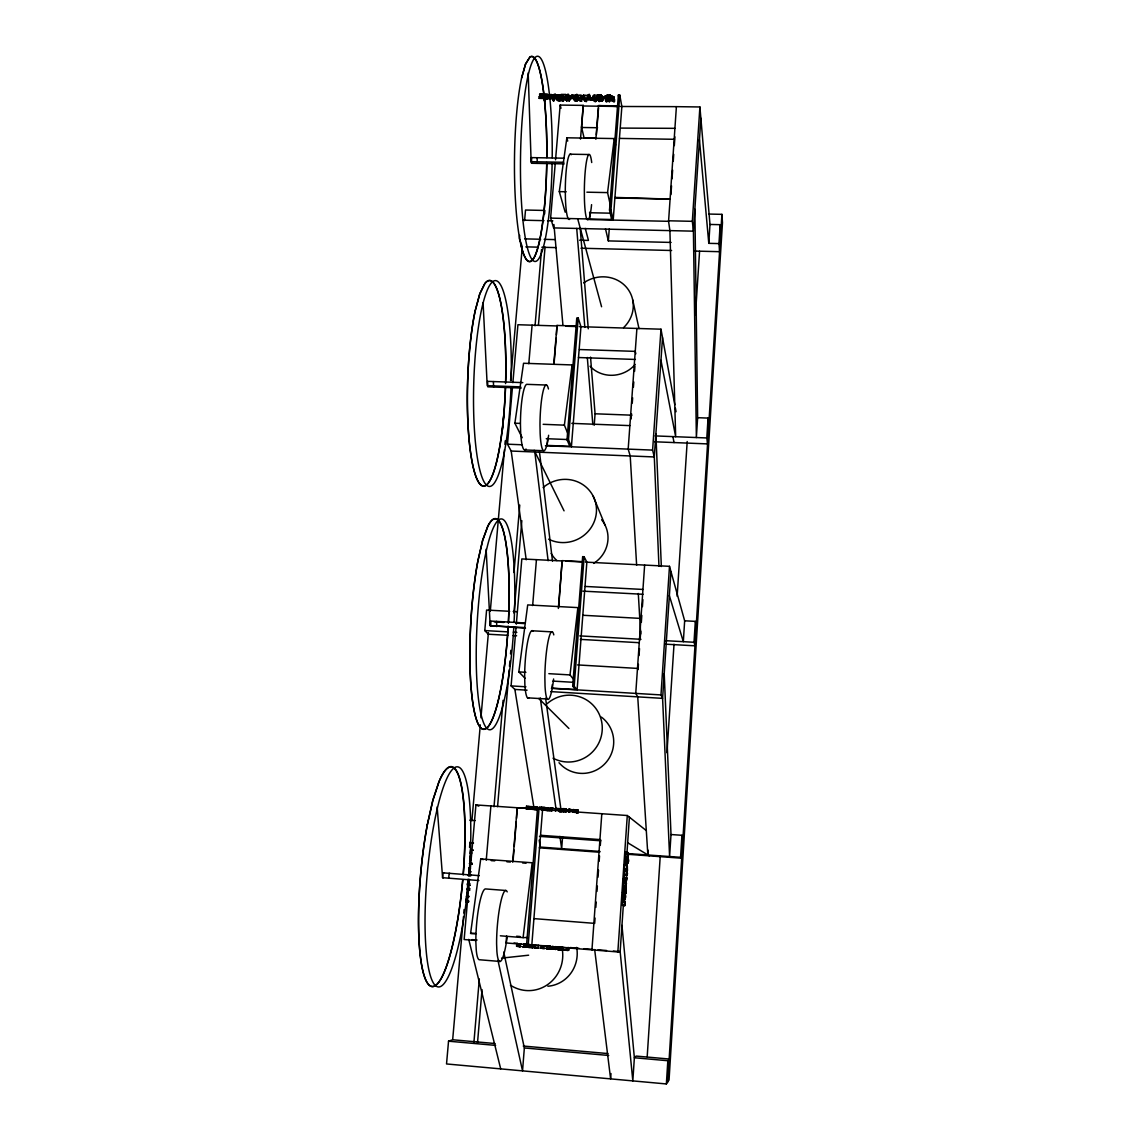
<?xml version="1.0" encoding="UTF-8"?>
<svg xmlns="http://www.w3.org/2000/svg" width="1141" height="1141" viewBox="0 0 1141 1141"><rect width="100%" height="100%" fill="white"/><g stroke="black" fill="none" stroke-linecap="round" stroke-linejoin="round"><path stroke-width="1.5" d="M625.653 886.486L626.266 883.705L626.081 887.513L626.366 882.949L625.924 887.128L625.853 882.892L623.286 882.692L623.599 887.17M467.411 883.505C467.938 887.755 466.369 880.667 469.949 883.605M622.815 890.693L625.625 891.107C626.98 886.5 620.932 888.825 623.271 891.506C621.132 889.68 626.723 892.376 625.881 890.936M626.052 853.012C626.195 849.417 631.002 857.319 627.85 853.482L627.464 858.317L628.306 858.731L627.564 857.69L625.011 857.504L625.297 853.297L625.995 853.653M622.301 897.91L622.744 895.571L622.986 896.255M623.571 879.654L624.013 877.358L624.227 878.984M627.222 867.317L627.379 870.683L627.293 866.133L627.151 875.389L624.598 875.204L624.213 870.683M624.869 897.839C625.953 891.877 625.011 904.214 624.854 897.211C625.867 890.009 626.552 903.701 622.301 897.639M626.124 879.568C627.222 873.692 626.238 886.115 626.109 878.941C627.122 871.838 627.807 885.601 623.557 879.383M627.151 875.389C628.905 871.539 623.086 867.46 623.999 870.697M622.786 891.278L625.596 891.392C625.568 900.677 625.539 882.022 625.853 890.779M623.129 888.411L622.9 890.522M470.121 871.111L469.835 871.838A4.079 0.727 -85.2 0 1 469.464 871.767L469.807 867.702L469.037 867.788L468.709 871.624L471.204 871.81M622.744 893.446L623.043 891.192C620.404 895.371 629.561 893.246 622.786 893.531M626.052 887.142L623.557 886.315M624.94 905.383L625.111 901.162L624.669 905.383L624.583 901.162L622.016 900.976L621.745 904.884L624.797 905.369L625.011 901.918L624.398 904.77M469.721 863.138C472.674 864.907 466.156 862.995 472.217 863.323M560.83 96.928C561.087 90.624 559.846 101.335 562.755 100.936C564.866 100.807 560.145 99.809 562.755 97.028M468.395 875.874L469.564 874.42M623.4 884.674L623.357 886.543L626.109 886.5L623.015 886.586M624.255 878.998C624.441 871.966 622.572 883.462 624.113 880.353M626.566 873.863C627.536 876.331 622.686 875.96 624.013 873.664M627.835 859.858L627.949 858.602C631.002 862.211 624.284 866.09 625.168 861.712M627.607 858.431L627.621 860.1L624.769 860.072L624.655 860.984L624.84 861.968L627.479 862.225L627.607 858.431L625.054 858.246L624.968 863.224L627.521 863.423L627.721 861.897M623.428 884.874L623.371 886.928M495.009 1043.53L452.663 1039.765L448.541 1041.191L446.53 1063.954L666.373 1083.95L667.827 1060.731L669.168 1059.019L636.136 1056.081L634.367 1057.75L632.827 1080.898L620.148 951.608L623.286 906.068M628.092 854.309L681.705 858.217L680.564 857.305L681.933 835.298L671.008 834.527L664.219 673.675M665.217 644.152L694.969 645.82L694.013 642.269L695.325 621.374L684.657 620.79L669.496 566.321L585.39 562.114M654.649 441.781L707.577 443.906L706.807 437.959L708.048 418.091L697.636 417.692L694.869 209.188M694.698 251.063L719.586 251.69L718.973 243.589L720.156 224.677L709.987 224.449L699.904 106.969L676.399 106.655L668.569 221.311L589.655 219.585L590.068 211.912M667.727 1081.925L721.911 214.351L708.632 214.052M626.78 869.185C626.124 873.25 628.149 866.561 624.17 869.114L626.808 869.556M671.008 834.527L669.596 856.506L662.593 698.363L670.951 571.584M684.657 620.79L683.331 641.67L669.368 595.659M697.636 417.692L696.367 437.545L693.414 231.167L700.874 118.236M718.973 243.589L708.789 243.347L709.987 224.449M550.675 691.603L662.593 698.363L660.981 694.926L669.496 566.321M555.239 163.363L550.618 218.116L553.642 227.9L693.414 231.167L692.33 221.325L699.904 106.969M647.189 1056.808L660.254 855.864M666.957 752.718L674.017 644.251M677.141 596.244L687.196 441.524M695.411 315.273L699.576 251.262M648.174 850.216L647.86 854.923L637.733 696.866L635.751 693.4L644.636 565.08M506.618 935.92L506.048 942.951L617.837 951.951L627.293 815.515L541.062 809.482M658.956 566.293L654.292 456.956L652.595 450.11L660.981 329.193L579.514 326.654M638.418 664.304L638.061 669.553L637.477 668.412L577.517 664.918M639.031 655.576L639.516 648.587M640.115 639.844L640.729 631.101M641.328 622.373L641.812 615.384M642.412 606.641L642.896 599.653M670.922 194.598L671.536 185.855M672.02 178.852L672.62 170.109M673.233 161.352L673.718 154.363M674.317 145.62L674.93 136.863M622.102 905.184L622.016 900.976M623.87 875.218L624.569 865.563M625.04 863.252L625.168 861.327L627.735 861.526M625.239 860.671L625.396 858.417M610.991 1073.553L610.62 1078.873L594.661 949.54M623.528 902.545L623.77 899.037M624.027 895.514L624.626 886.714M624.869 883.191L625.111 879.682M626.937 853.283L629.418 817.213M662.522 337.636L654.292 456.956L511.197 451.037L507.488 444.191L512.395 387.969M626.438 875.418L627.222 864.308L624.669 864.122L624.512 865.063L627.079 865.99L627.222 864.308M591.951 949.868L601.806 813.733M636.906 328.451L628.178 449.112L630.217 455.958L636.635 565.266M595.06 918.049L594.675 923.369L534.131 918.633M595.83 907.395L596.215 902.075M596.971 891.421L597.356 886.101M597.998 877.229L598.512 870.141M599.153 861.27L599.538 855.935M600.309 845.296L600.694 839.976L599.938 839.576L540.763 835.312M631.116 418.961L631.501 413.67M632.257 403.115L632.642 397.824M633.398 387.255L633.783 381.978M634.553 371.41L634.938 366.133M560.374 947.187L557.892 946.887L557.835 949.54C561.942 951.836 559.532 943.094 559.475 949.74L557.692 949.526L560.174 949.825M568.589 811.864L568.774 809.297L571.042 809.868M568.86 811.864L569.059 809.311M569.202 811.893L569.388 809.326M569.516 811.907L569.701 809.354L567.861 809.554M559.176 949.768L559.375 947.116M569.815 811.95L570.015 809.383M560.958 949.868L561.172 947.215L562.456 947.315L562.085 949.982L568.617 950.31L568.803 947.672L568.061 947.601L567.933 950.439L566.835 950.367M561.614 947.272L561.415 949.911L562.256 949.954L557.935 949.526L558.605 946.916M578.002 812.863L577.631 810.153L573.167 809.568L572.967 812.135L577.432 812.706L576.647 812.62M573.181 812.192L573.167 809.568M567.833 947.772L563.026 947.387L562.827 950.039L566.649 950.31M576.505 812.421L576.69 809.868L577.631 810.153M576.733 812.392L576.918 809.839M576.989 812.806L577.203 810.096L574.408 809.939L578.187 810.324L578.002 812.891M566.963 950.367L567.034 947.715L568.817 947.686M577.104 812.763L578.116 810.295M567.205 950.396L567.405 947.757M577.788 812.82L577.974 810.281M567.89 947.586L567.933 950.439M568.803 947.672L568.603 950.31L566.991 950.182M542.374 948.356L542.574 945.718L542.688 948.385L540.05 948.128L544.927 948.442L540.891 948.2L544.1 948.385L542.688 948.385M609.736 99.509L609.565 101.677L608.809 101.478L609.408 94.96L613.815 96.871L613.644 99.039L611.619 98.426C611.005 100.494 615.684 103.802 614.543 99.624L612.047 97.541M610.292 94.674L610.078 97.498L609.408 94.96M555.396 810.909L555.596 808.356L559.332 808.612L560.473 811.636L559.347 811.65M555.61 810.966L555.596 808.356M611.376 100.023L611.334 97.028M548.365 948.699L546.396 948.627L546.453 945.975L547.609 946.089M613.53 99.096L613.815 96.871M558.919 811.194L559.119 808.641L560.088 808.926M559.332 808.612L559.703 811.65L560.673 809.097L556.123 808.712L559.974 809.083M550.105 949.012L550.319 946.374L550.105 949.012L549.006 948.941L549.206 946.303L547.466 946.074M549.577 946.303L549.705 948.984M560.231 811.679L560.245 809.026M560.388 811.679L560.602 809.083M562 811.565L561.272 811.493C559.076 807.001 569.102 808.213 566.421 811.993L566.449 809.397L561.472 808.94M561.9 809.083L563.896 809.183C560.488 807.372 561.871 815.601 561.543 808.898M561.985 808.926L561.786 811.479L563.711 811.707L563.782 808.969M553.627 946.616C551.502 945.447 551.146 950.111 553.414 949.255L552.986 946.559M552.358 946.517L552.158 949.155L551.189 949.041M552.472 949.198L552.672 946.559M563.711 811.707L563.383 808.94M552.301 684.614L552.016 688.166L575.449 689.563L572.682 686.169L582.652 556.665L584.135 556.737L586.859 562.185L577.104 689.877L574.18 686.269L584.135 556.737M611.747 220.013L609.522 210.03L618.379 95.06L619.777 95.088L621.859 106.598L613.188 220.127L610.948 210.058L619.777 95.088M563.055 811.508L563.597 808.955M563.882 809.34L564.724 809.397L564.025 809.183C567.177 807.871 567.063 813.476 563.839 811.722L563.939 808.998M562.57 836.909L561.672 848.633L559.917 836.367M594.19 425.265L595.074 413.784L590.539 357.133M671.136 242.434L608.353 240.908L609.265 228.97M554.74 946.673L554.54 949.312C556.066 949.127 551.987 949.027 555.596 949.226M554.754 949.341C556.066 943.493 552.458 949.683 555.581 949.398L555.781 946.759L554.954 946.702M565.38 811.736L565.579 809.183M565.665 811.75L565.865 809.197M555.211 949.355L556.009 949.283L555.211 949.355L555.795 946.602M555.867 949.255L556.066 946.631M611.918 215.949L611.647 219.5L550.618 218.116M533.332 947.515C516.645 941.838 549.919 946.916 528.026 947.158L539.094 807.771L537.568 807.657L526.557 945.119L531.82 945.005L542.574 809.597L539.094 807.771M578.216 318.039L580.954 326.697L571.399 446.801L568.489 439.756L578.216 318.039L576.775 317.982L567.034 439.699L569.787 446.331L547.11 445.404L547.68 438.344M528.283 947.173L528.996 944.52L530.679 944.691L530.465 947.387C527.869 949.027 526.614 944.178 529.025 944.563M595.345 99.196L594.518 97.826L596.101 98.725C600.423 95.815 592.293 102.048 596.087 99.267L596.272 96.557M528.597 947.201L528.811 944.577L530.094 944.691M593.406 97.342C592.165 89.483 595.417 111.034 596.543 96.828M599.382 98.04L599.225 101.535L597.87 95.045L598.882 97.071M530.223 947.372L530.437 944.734M541.091 809.868L541.305 807.315L542.802 807.557M530.979 944.762L530.765 947.401C534.673 949.554 532.49 940.755 532.505 947.515M541.305 807.315L541.618 809.939L548.208 810.595L545.997 810.352L546.197 807.799L548.407 808.042L548.094 810.595M596.087 99.267L598.169 100.479L598.455 98.254L597.342 97.513M599.225 101.535L598.469 94.86M598.169 100.479L598.455 98.254M601.321 98.668L601.15 100.836C595.902 98.754 605.686 105.229 602.177 96.4L599.225 96.486L599.054 98.654L602.006 98.568L598.512 97.826L598.683 95.659L599.795 95.559L598.868 99.609L599.282 95.316M558.348 608.453L562.156 560.645L581.682 561.614M558.676 606.969L562.156 560.645M595.844 139.259L598.526 105.6L618.664 105.871M596.415 134.609L598.526 108.053M532.234 947.501L532.433 944.862M503.751 952.107L524.347 1047.951L522.535 1070.871L497.947 960.38M543.544 807.443L543.344 809.996L543.544 807.443L548.407 808.042M600.993 97.741L600.038 97.028L600.209 94.86L603.446 96.999C604.858 100.251 599.995 100.807 601.649 97.356L603.389 97.384L602.02 97.484M532.676 947.529L532.876 944.905M600.893 99.509L599.995 99.509L600.166 97.342M533.204 947.515L533.546 944.891M544.457 807.471L544.257 810.024L543.344 809.996M601.977 101.093L601.307 98.682L603.275 99.167L600.851 96.814L601.022 94.646M534.316 947.715L534.53 945.076L538.281 945.361L538.124 948.028C526.857 946.902 543.387 948.356 537.568 947.8M602.876 99.723L603.047 97.57M603.161 99.21L603.446 96.999M605.215 98.483L604.972 96.172C609.964 101.392 605.115 105.728 604.972 96.172M549.163 811.023L549.434 808.484L546.197 807.799M604.801 98.326L605.6 95.873M606.128 97.085L606.484 99.509M606.014 101.549L606.185 99.395M608.239 98.311L606.442 97.598L606.613 95.43L611.405 96.058L605.971 96.243M550.818 810.638L551.231 808.085L554.07 808.698M606.869 101.62L607.041 99.452M606.442 97.598L607.297 95.06M549.72 810.638L551.303 810.638L551.502 808.085M551.303 810.638L551.83 808.099L553.642 808.27M608.453 98.311L607.825 95.302L609.807 95.031M552.144 808.128L551.944 810.68L551.117 810.609M541.447 948.285L541.661 945.647L540.249 945.49M552.258 810.709L552.458 808.17M541.704 948.314L541.661 945.647L544.813 945.761M542.018 948.328L541.918 945.675M608.595 97.113L608.424 99.281L605.914 98.982M583.094 98.796L589.198 98.868L584.135 98.925C591.28 104.63 580.184 100.365 583.422 95.245L588.998 95.587L589.569 99.196L590.368 96.8L589.298 94.446L588.371 94.674L588.827 97.741M526.072 808.841L526.828 806.288L527.042 808.912L531.093 809.197L531.307 806.644L526.286 806.288M580.498 139.102L583.236 105.386L560.174 105.072L555.539 159.826M584.035 95.516L583.864 97.684L582.523 97.798L583.422 95.245M583.236 105.386L581.625 127.492L597.556 127.735M526.429 808.869L526.828 806.288M584.62 100.978L584.591 98.654M585.404 100.879L585.904 98.768M518.913 946.402L517.258 946.246L517.258 943.55L516.959 946.288L519.654 946.36M520.981 946.474L519.74 946.474L519.554 943.807M588.571 96.971L588.371 94.674M520.111 946.488L520.325 943.864L521.195 943.907M520.339 946.588L520.51 943.935L516.759 943.65L516.545 946.274L520.339 946.588L519.126 946.417M531.834 806.644L531.007 809.169L531.221 806.616L533.232 807.357M590.182 98.953L589.298 94.446M535.728 809.668L535.942 807.129L534.915 806.958L534.573 809.482C532.733 809.996 533.061 805.846 534.772 806.929L534.701 809.511L531.92 809.311L532.134 806.773L533.888 806.987M589.569 99.196L590.368 96.8M531.92 809.311L532.747 806.758M589.811 98.811L589.997 96.643M533.318 806.83L532.547 809.311M535.557 809.597L534.33 809.34L534.544 806.787L533.703 806.758M525.117 944.306L524.903 946.944L523.662 946.859L523.876 944.206L527.413 944.406L526.457 944.263M522.278 946.673L523.919 946.859L524.133 944.235M591.965 100.151C591.751 95.017 593.776 100.879 590.981 100.08M524.432 944.263L524.903 946.944M524.575 946.916L524.789 944.292L525.801 944.363M535.913 809.696L536.113 807.158L532.134 806.773M593.078 97.242L593.62 96.971C594.917 90.667 592.393 102.49 596.173 101.078M537.012 809.853L537.34 807.3L537.14 809.853M594.247 101.135L594.347 98.839M594.404 101.278L594.418 98.982M594.96 101.036L595.103 97.67M595.174 101.364L595.26 99.338M595.388 101.235L595.559 99.082M623.043 896.213C622.672 891.192 621.574 902.146 622.858 898.538M570.343 99.31L570.857 96.956L569.131 96.942C567.476 100.379 572.311 99.823 570.899 96.586L567.59 94.446L567.419 96.614L568.389 97.313M568.86 98.254L568.674 100.408C563.312 98.411 572.497 103.303 568.746 98.254L570.6 98.782L570.899 96.586L568.931 96.101M576.833 98.568L576.405 97.655L571.199 97.584L571.37 95.416L581.311 95.416L580.783 97.769L577.089 97.655L577.26 95.502L581.311 95.416M571.199 97.584L572.154 94.988M581.126 97.584L572.696 97.47L572.868 95.316M532.647 605.557L536.441 559.66M575.478 97.071C578.273 89.911 575.007 99.595 576.119 97.299M578.715 97.655L581.896 99.11C582.038 104.829 576.604 96.842 574.066 98.668L573.01 98.625L574.779 100.921L577.417 100.722L575.335 100.722L575.035 98.026M575.692 97.285L575.734 94.717M512.708 862.168L517.201 807.728L537.482 809.14L475.925 804.933L469.721 875.775M553.799 364.25L557.008 325.442L575.92 326.041M575.577 100.779L575.52 98.568M575.848 97.356L575.863 95.117M513.093 860.471L513.963 849.945M514.249 846.437L516.274 821.862M516.559 818.354L517.201 807.728M554.127 362.966L556.166 338.292M556.451 334.769L557.008 325.442M576.918 96.571L576.989 94.332M577.417 100.722L577.531 98.483M580.783 97.769L580.969 95.602M477.509 1042.903L482.03 989.618M497.562 806.644L509.171 669.867M509.471 666.315L509.927 660.996M510.526 653.893L510.826 650.327M513.992 613.031L521.836 520.667M538.424 325.256L545.056 247.098M558.833 97.185C559.204 91.736 560.217 99.196 556.566 97.099L555.211 98.169L555.382 94.018L554.826 98.311L549.962 98.668L554.398 98.14L554.583 95.987L552.444 94.888L552.258 97.042L554.398 98.14M556.936 96.657L556.765 98.811C554.74 99.082 558.334 101.421 559.703 101.121L559.946 98.91L558.434 98.668M559.703 101.121L560.131 96.971L556.437 96.329M533.831 806.987L514.876 689.435L511.097 685.898L516.017 627.707M516.317 624.184L521.822 558.933L562.656 560.973M560.502 96.814L561.215 94.389L565.865 94.446L566.792 101.107L565.28 94.632M565.166 96.914L561.401 96.871L561.586 94.703L562.385 100.565M561.985 100.85L562 98.554M562.527 100.608L562.613 97.399M562.67 101.078C564.795 98.554 560.645 95.63 563.255 98.54L562.698 99.78L563.583 98.839L565.808 99.994L563.854 98.568L565.066 97.541L562.884 97.627M562.955 100.807L563.44 96.386M563.568 98.297L563.754 96.144M563.74 100.65L564.025 96.414M553.927 224.549L562.912 324.985M565.694 100.051L565.979 97.841L564.695 97.299M566.692 96.072L566.506 98.226L569.43 98.14L565.922 97.413L566.107 95.245L567.22 95.131M568.575 97.056L568.389 99.21L566.364 99.196L566.692 94.903M566.792 101.107L567.648 96.928M567.533 98.126L567.705 95.958M568.674 100.408L568.389 94.232M569.074 100.964L569.245 98.811M569.345 100.536L569.516 98.383M569.502 100.665L569.673 98.511M544.913 97.498L545.084 100.822L544.314 97.598M546.068 95.958C543.572 101.72 549.734 93.106 545.726 95.359M546.282 95.93L546.097 98.083L546.981 96.956M547.281 96.671C548.136 91.123 548.094 99.609 543.886 96.557L545.084 100.822M548.707 98.568C549.933 93.063 548.921 102.162 544.4 98.44L544.557 96.158M549.976 98.739L551.032 94.446L551.517 96.914L559.161 97.014M550.333 98.811L550.147 96.5L554.583 95.987M550.59 98.882L551.032 94.446M486.237 860.243L490.887 805.974M528.796 363.708L532.091 325.171M553.028 97.056L553.214 94.888L554.968 95.844L554.783 97.998L553.028 97.056L556.323 97.099L556.508 94.931L555.753 95.459M553.342 100.822L554.226 98.825L553.342 100.822L553.128 97.028M553.841 96.6C554.797 97.698 555.025 93.491 554.127 94.275M554.184 96.885L554.212 94.646M554.312 96.899L554.683 94.603M473.872 1042.86L479.32 978.964M494.01 806.801L503.095 700.317M513.992 572.525L519.754 505.078M535.043 325.813L541.547 249.494M544.585 214.009L544.885 210.457L525.516 210.03L524.589 220.684M556.566 97.099L556.751 94.945L556.109 95.516M507.759 635.309L488.277 634.225L484.782 630.574L486.594 610.05L509.67 611.305M502.496 429.857L504.222 410.318M519.668 235.36L519.369 238.74L522.293 246.77M452.72 1039.137L463.474 916.637M463.788 913.085L464.087 909.534M469.55 847.392L470.021 842.072M471.889 820.764L480.304 724.892M480.931 717.789L488.419 632.57M490.288 611.262L504.479 449.711M504.935 444.377L505.249 440.825M510.555 380.466L522.25 247.312M467.61 900.762L466.113 900.834L466.484 896.641L467.81 896.769M470.62 849.845C469.108 859.059 472.403 848.562 470.62 849.845L473.116 850.016M525.331 622.972L490.587 621.061L490.174 625.653L525.473 628.235M469.792 890.308L467.282 890.108L468.209 879.069L468.124 880.624M564.139 158.2L531.478 157.615L531.121 161.694L531.62 163.277L564.225 163.876M467.639 893.103L467.81 891.178L467.724 892.733M490.787 626.309L490.587 621.061M531.62 163.277L531.478 157.615M469.407 879.312L464.145 939.528L475.968 940.484M512.865 382.706L517.928 324.729L557.079 325.955M543.957 96.286L543.772 98.44L539.18 98.368L540.249 93.933L547.794 94.318M539.18 98.368L540.249 93.933M547.609 96.486L540.734 96.386L540.92 94.232M547.466 94.503L544.072 94.403L543.729 98.311L540.663 98.269L540.848 96.115M543.073 95.972L542.888 98.126L540.991 96.728L541.176 94.575L540.392 94.903L541.433 95.288M537.126 157.715L537.254 163.377M540.991 96.728L540.192 97.056L542.774 98.169L542.959 96.015M544.328 100.665L543.444 94.389L539.522 94.346M493.397 381.565L493.597 387.027M479.306 875.646L443.022 872.836L442.594 877.7L443.321 877.814M625.596 891.392L625.311 893.745L625.596 891.292L622.786 890.936M625.625 891.05L625.896 888.668L623.072 888.654M469.522 869.2L469.479 870.754M572.996 678.695L570.015 674.916L577.874 607.611L527.712 604.915L518.841 671.892L525.088 678.282M627.507 863.552L627.322 860.257L627.393 861.213M500.343 935.805L523.091 937.631L532.177 862.781L480.732 858.959L470.591 933.409L475.84 933.837M610.606 206.35L607.568 192.601L614.243 138.56L566.863 137.804L559.29 191.617L565.18 212.183M625.011 857.504L625.767 858.545L624.997 857.433L627.707 857.462L628.021 855.907C627.921 861.526 628.705 851.557 628.049 855.251L627.921 854.01L627.707 857.462M623.471 883.861L623.756 882.692L623.899 883.69M567.676 433.209L564.381 425.151L572.097 364.935L523.548 363.266L514.876 423.211L522.207 437.716M622.415 904.899L624.869 905.712L622.244 905.369L622.358 904.599M627.821 853.568L627.921 852.484M680.564 857.305L625.268 853.382L625.368 852.298M427.362 824.643L432.881 800.141L438.957 781.742A110.42 21.237 -85 0 1 463.232 874.762M625.468 890.722L625.368 891.62L622.801 891.421M625.14 857.176L625.368 853.825L625.51 855.065C626.152 851.371 625.396 861.355 625.468 855.721L625.154 857.276L627.693 857.362M625.282 859.672L625.182 858.745L627.735 858.945L624.94 859.515L625.054 858.246M467.796 900.748L466.013 901.818L468.523 902.018M471.761 852.826L471.404 853.939A4.065 0.727 -85.3 0 1 471.033 853.853L470.905 852.741M469.579 868.8L469.136 868.116L468.709 871.624M624.598 875.204L624.455 870.298M466.013 901.818L466.07 900.734L468.58 900.934M467.282 890.108L467.382 888.411L469.892 888.611M466.797 894.672L466.74 895.942L467.339 892.262M467.154 894.373L467.097 895.557C469.079 886.643 466.027 894.515 466.926 893.161M521.58 78.044L525.53 64.11M467.368 898.167L467.268 899.821M467.297 897.938L466.983 898.637C467.011 893.603 465.842 902.788 466.911 899.293L467.268 900.463M525.545 64.081L529.809 57.25A102.419 16.145 -89.4 0 1 534.088 57.692M666.373 1083.95L669.054 1079.957L722.481 222.652L721.911 214.351M560.131 96.971L556.109 96.472M470.876 859.801C468.637 860.785 470.463 852.641 471.361 856.506M581.824 99.196L578.844 98.126M614.471 99.681L612.232 98.754M556.323 97.099L554.783 97.998M548.507 948.756L546.396 948.627M605.8 98.411L611.234 98.226L607.14 97.227M468.48 887.641L467.839 888.425L468.181 884.147L467.953 887.256L468.594 886.871M565.922 97.413L567.134 96.685M566.364 99.196L568.361 99.096M598.512 97.826L599.653 97.099M563.141 98.654L562.156 98.697M539.365 96.229L540.135 95.787M573.181 96.472L574.265 96.386M566.307 809.269L564.153 809.183M570.6 98.782L567.419 96.614M554.226 96.4L555.011 96.158M562.142 95.245L563.226 95.516M600.038 97.028L600.851 96.814M588.2 96.842L589.127 96.614M577.489 810.31L573.652 809.882L574.907 809.882M561.272 811.493L561.914 811.693M534.73 947.729L536.669 947.843M528.483 806.787L529.31 806.73C524.96 805.86 536.184 807.857 529.952 806.773L532.505 807.286M617.837 951.951L620.148 951.608L613.345 951.052M551.673 948.998L553.414 949.255M470.791 859.159L469.992 857.547L471.033 856.349M501.584 958.126L528.625 955.202M559.603 949.697L561.515 949.74M547.252 948.713L548.921 948.727M562.085 949.982L567.947 950.268M526.557 945.119L530.066 944.891M549.434 808.484L545.812 807.899M523.091 937.631L527.641 937.474M522.393 946.716L527.199 947.03L523.919 946.859M543.244 807.614L544.286 808.128L538.909 807.3L545.769 807.757L544.642 807.586M470.591 933.409L475.298 933.352M529.937 947.315L531.464 947.33M536.869 947.843C540.563 948.114 531.521 947.444 537.012 947.757M594.161 95.117L597.941 95.174M550.247 94.86L559.347 94.846M566.107 95.245L569.616 95.987M598.683 95.659L602.177 96.4M571.37 95.416L574.85 95.459M582.709 95.63L589.027 95.716L589.369 96.7M601.478 96.514L603.332 97.042M543.259 96.557L539.336 96.5L540.734 96.386M593.976 97.285L597.77 97.342M607.654 97.47L610.078 97.498M552.258 97.042L550.062 97.014L551.517 96.914M582.523 97.798L588.856 97.869M589.626 97.769L592.479 97.812M566.506 98.226L568.147 98.254M599.054 98.654L600.722 98.682L601.15 100.836M544.371 98.311L549.035 98.383M605.942 99.124L608.41 99.153M608.994 99.167L611.162 99.196L611.034 98.483M609.023 99.281L611.191 99.31M568.945 99.096L570.685 99.124M601.478 99.524L603.218 99.552M598.868 99.609L600.908 99.638L601.164 95.573L600.209 94.86M606.099 99.966L608.595 100.123L608.809 101.478M592.307 99.966L585.262 99.994L586.588 99.895M583.379 105.985L618.679 106.47M620.447 106.484L676.399 106.655M618.55 106.541L598.526 105.6M571.199 809.925L572.269 809.81L569.858 809.34M620.547 128.092L674.901 128.334M596.472 138.032L584.064 137.833L581.496 126.908M619.506 138.403L674.431 139.288M570.086 154.192L588.899 154.52M563.797 162.293L531.121 161.694L528.183 72.938M559.29 191.617L566.178 191.759M586.873 192.187L607.568 192.601M615.099 197.422L670.109 199.105L615.213 197.964M589.526 212.725L610.392 213.182M609.522 210.03L610.948 210.058M692.33 221.325L668.483 220.784L669.91 230.61L675.672 436.718L660.953 360.314M522.778 220.17L543.986 220.655M547.523 220.741L552.829 220.855M524.689 238.868L540.634 239.253M544.171 239.339L554.797 239.596M579.599 240.209L588.456 240.423L585.276 228.414M525.844 246.855L538.295 247.169M541.847 247.255L556.066 247.611M580.94 248.225L671.593 250.492M565.665 326.226L577.56 326.597M579.443 349.531L635.252 351.371L635.822 353.796M578.444 357.532L635.38 359.444M533.503 809.311L534.33 809.34M517.985 946.231L517.215 946.203M535.614 947.672L534.758 947.615M522.806 382.62L487.606 381.351L487.806 386.813L521.223 388.026M546.539 385.045L527.342 384.36A32.847 5.306 -88 0 0 520.453 424.423L520.653 432.596A32.847 5.306 -88 0 0 526.015 449.026M520.695 386.885L487.207 385.672L483.085 302.736M595.074 413.784L631.872 415.181M571.812 423.368L629.875 425.622M514.876 423.211L520.182 423.411M543.159 424.309L564.381 425.151M655.048 435.905L706.807 437.959M546.268 438.686L566.877 439.513M567.034 439.699L568.489 439.756M507.488 444.191L521.851 444.776M545.441 445.746L652.595 450.11M524.603 449.939L543.772 450.724M525.202 946.959L526.358 946.944L524.675 946.773M524.375 946.745L523.662 946.859M565.836 561.13L581.896 561.942M585.276 586.445L642.954 589.441M582.88 591.138L643.039 594.276M513.222 611.49L516.773 611.69M583.094 615.284L640.686 618.408M494.167 621.902L503.908 622.43M515.732 623.086L524.175 623.557M524.946 627.579L490.174 625.653L486.137 549.206M538.395 945.318L539.208 945.318M547.138 945.903L546.824 948.528L548.008 948.642M531.706 630.745L551.559 631.857M484.782 630.574L507.916 631.872M513.25 632.171L516.816 632.371M579.771 635.894L640.985 639.302M665.659 640.686L694.013 642.269M513.065 635.608L516.616 635.808M580.384 639.388L638.718 642.668M555.011 949.269L548.479 948.827L549.277 948.927M518.841 671.892L525.901 672.32M548.85 673.675L570.015 674.916M552.914 681.091L574.208 682.361M572.682 686.169L574.18 686.269M511.097 685.898L525.93 686.796M551.388 688.323L660.981 694.926M514.876 689.435L527.071 690.177M561.272 949.854L562.741 949.911M527.541 697.821L547.438 699.034M551.788 808.085L549.905 808.142L550.661 808.398M549.206 946.303L550.319 946.374M543.458 807.728L546.154 808.042M562.285 947.344L563.041 947.387M469.807 820.194L475.084 820.579M539.493 836.367L600.736 840.789M557.978 94.96L559.004 95.031M569.502 97.071L570.529 97.142M547.865 96.329L548.892 96.414M625.354 852.641L627.907 852.826M625.268 852.94L627.821 853.126M600.038 851.443L540.292 847.078L539.18 840.133M469.964 842.771L473.515 843.028M539.251 847.82L599.667 852.241M624.911 858.132L627.464 858.317M624.94 858.973L627.493 859.159M624.655 860.984L627.222 861.184M470.705 850.188L473.201 850.373M624.94 862.197L627.493 862.382L627.521 863.423M625.097 862.853L627.65 863.038M624.512 865.063L627.079 865.263M519.74 946.474L518.798 946.388M624.213 869.67L626.794 869.713M491.215 860.614L494.695 860.87M506.889 861.783L510.384 862.04M522.578 862.938L526.058 863.209M623.999 870.597L626.552 870.783M469.593 863.38L472.117 863.423M623.942 874.805L626.495 875.004M469.564 863.566L472.06 863.751M469.55 863.794L472.046 863.979M469.564 863.937L472.146 864.236M623.642 878.114L626.209 878.299M623.614 878.413L626.167 878.599M623.585 878.77L626.138 878.955M623.571 879.083L626.124 879.269M623.514 883.519L626.067 883.705M468.509 874.933L471.019 875.118M623.514 886.685L626.067 886.885M468.452 875.218L470.962 875.404M470.919 875.717L468.409 875.532L469.564 873.435M623.499 887.142L626.152 887.356M531.093 947.301L528.782 947.144M591.152 97.912L592.136 97.983M575.563 809.953L577.218 810.124M623.086 888.511L625.696 888.696M623.057 888.825L625.91 889.096M623.029 889.11L625.881 889.367M478.878 880.524L442.594 877.7L437.16 806.887M622.786 892.847L625.625 893.103M622.758 893.146L625.61 893.417M622.387 896.355L624.954 896.555M467.596 885.017L470.135 885.045M622.344 896.669L624.911 896.855M467.425 885.045L470.006 885.373M622.316 897.026L624.883 897.211M622.301 897.339L624.869 897.539M505.905 890.493L485.652 888.939A35.556 5.89 -85 0 0 478.935 906.353A35.556 5.89 -85 0 0 475.868 942.181L476.211 949.626A35.556 5.89 -85 0 0 479.605 959.766L500.015 961.449M467.197 889.096L469.707 889.295M622.259 901.761L624.812 901.961M621.831 904.571L624.854 904.742M621.745 904.884L624.812 905.113M468.994 896.826L466.427 896.669L468.922 896.156M466.113 900.834L468.623 901.033M465.956 901.148L468.466 901.347M466.084 901.49L468.594 901.69M524.874 944.306L523.448 944.178M516.616 936.233L520.125 936.519M472.06 939.642L477.066 940.041M514.006 943.037L517.515 943.322M570.115 947.558L578.886 948.271M584.135 948.699L592.906 949.412M598.055 949.825L606.556 950.51M559.618 947.087L562.456 947.315M523.234 1046.04L607.911 1053.571M448.541 1041.191L495.608 1045.384M524.347 1047.951L608.695 1055.468M667.827 1060.731L634.367 1057.75L621.959 925.422M546.453 945.975L548.365 946.16M560.873 949.811L561.9 949.854M548.678 946.189L549.477 946.288M557.892 946.887L558.862 947.016M533.874 807.115L532.676 807.044L534.573 807.044M536.113 807.158L537.226 807.3M541.775 807.443L542.574 807.543M544.442 810.139L545.569 810.295M531.221 806.73L528.483 806.815M537.34 807.3L534.544 806.787M528.511 944.491L528.383 947.13L532.975 947.543M449.44 878.285L448.713 878.171L449.155 873.293L449.882 873.421M466.412 895.956L467.282 896.099M609.636 97.199L613.644 99.039M443.022 872.836L443.763 872.965M559.104 98.825L559.889 98.967M544.514 98.511L545.27 98.668M606.613 95.43L608.41 96.144M562.713 98.454L561.885 95.915M559.775 101.05L556.765 98.811M594.989 98.839L598.283 100.422M480.732 858.959L483.356 859.587M554.826 98.311L559.946 99.124L555.211 98.169M614.3 101.834L609.166 99.994L608.866 98.454M613.701 96.928L611.79 96.258M581.71 101.264L578.53 99.809L577.089 97.655M552.943 99.181L554.055 100.978M567.59 94.446L568.575 95.159M475.925 804.933L478.821 806.145M539.95 97.955L540.663 98.269M625.011 861.255L625.51 858.617L625.054 860.585M627.564 861.441L628.049 858.802L627.607 860.77M537.568 807.657L540.863 809.383M597.185 97.712L598.34 98.326M627.664 842.728L649.414 855.864M575.335 100.722L574.066 98.668M627.293 815.515L646.305 830.591M607.754 95.416L608.624 96.144M541.176 94.575L541.961 95.259M538.766 698.477L568.903 728.457M681.933 835.298L683.06 836.496M496.763 626.637L496.563 621.389L497.162 622.059M577.774 96.657L577.26 95.502M624.427 870.241L626.98 870.426M582.652 556.665L583.935 559.233M534.188 450.324L564.053 510.84M576.59 95.487L577.018 96.414M593.263 496.335L604.987 524.946M471.861 850.516L471.775 849.574L471.932 850.287M572.097 364.935L573.238 368.158M588.742 94.803L588.998 95.587M623.286 882.692L625.853 882.892M577.817 219.229L601.578 306.758M566.863 137.804L567.705 141.085M560.174 105.072L560.987 108.267M561.315 95.972L561.928 98.411M609.18 100.123L609.565 101.677M468.737 939.371L500.699 1068.875M695.325 621.374L696.252 625.182M605.514 228.885L608.353 240.908M632.699 299.883L639.017 328.694M672.876 436.618L674.046 442.551M614.243 138.56L615.541 145.149M608.267 98.44L608.567 99.994M618.379 95.06L618.935 98.155M660.981 329.193L674.787 404.784M675.415 408.25L676.043 411.716M540.249 697.921L556.18 810.081M545.612 698.206L561.158 810.994M511.197 451.037L526.215 559.789M708.048 418.091L708.803 424.252M534.815 452.021L548.122 560.773M539.479 451.922L552.501 561.13M699.447 139.701L708.789 243.347M576.718 228.428L584.848 327.41M587.315 357.461L592.835 424.623M580.184 227.915L588.271 328.808M720.156 224.677L720.755 232.978M624.954 863.366L624.769 860.072M638.29 593.477L640.686 634.025M655.89 433.737L661.338 566.521M470.306 868.729L470.22 867.445L470.363 868.857M463.146 874.648A110.249 21.208 -85 0 0 438.829 782.184L432.767 800.611L427.29 824.929A110.249 21.208 -85 0 0 427.247 982.786A110.249 21.208 -85 0 0 462.718 879.725M462.79 879.854A110.42 21.237 -85 0 1 427.262 982.772A110.42 21.237 -85 0 1 427.362 824.615M468.552 880.296A110.477 20.852 -85 0 1 429.23 971.433A110.477 20.852 -85 0 1 445.461 781.628A110.477 20.852 -85 0 1 468.98 875.204M562.427 950.282A35.271 34.059 -86.9 0 1 547.138 984.94A35.271 34.059 -86.9 0 1 510.412 985.182M576.676 947.387A32.818 31.72 -88.5 0 1 547.88 986.238M507.203 891.891A35.613 5.491 -85.2 0 0 500.314 904.143A35.613 5.491 -85.2 0 0 496.606 943.864L496.891 951.309A35.613 5.491 -85.2 0 0 507.217 936.647M508.33 622.829A105.386 18.755 -86.8 0 0 487.735 526.472L482.572 540.62L477.851 561.13A105.386 18.755 -86.8 0 0 477.908 723.394A105.557 18.784 -86.8 0 0 508.201 626.452M508.13 626.281A105.386 18.755 -86.8 0 1 477.908 723.394A105.557 18.784 -86.8 0 1 477.908 560.844L482.672 540.235L487.849 526.115A105.557 18.784 -86.8 0 1 508.401 622.986M513.821 626.766A105.6 18.413 -86.8 0 1 481.188 714.993A105.6 18.413 -86.8 0 1 491.186 533.232A105.6 18.413 -86.8 0 1 514.106 621.56M547.352 703.498A33.617 33.118 -53.1 0 1 591.494 703.64A33.617 33.118 -53.1 0 1 596.044 747.669A33.617 33.118 -53.1 0 1 553.014 758.166M601.378 717.076A31.335 30.95 -56.4 0 1 605.258 763.343A31.335 30.95 -56.4 0 1 559.004 762.716M553.799 634.895A33.873 4.749 -86.6 0 0 548.179 640.9A33.873 4.749 -86.6 0 0 544.87 677.897L545.027 685.741A33.873 4.749 -86.6 0 0 553.613 678.981M528.882 697.878A33.816 5.149 -86.6 0 1 524.874 684.543L524.66 676.699A33.816 5.149 -86.6 0 1 527.442 642.968A33.816 5.149 -86.6 0 1 533.032 631.158M505.563 383.604A102.761 18.983 -88.3 0 0 484.782 283.724L479.733 293.993L475.141 310.994A102.761 18.983 -88.3 0 0 476.353 477.637A102.918 19.012 -88.3 0 0 505.52 387.184M505.449 386.984A102.761 18.983 -88.3 0 1 476.353 477.637A102.918 19.012 -88.3 0 1 475.198 310.751L479.833 293.679L484.882 283.467A102.918 19.012 -88.3 0 1 505.72 380.452M510.983 387.384A102.961 18.67 -88.3 0 1 480.304 471.861A102.961 18.67 -88.3 0 1 485.538 294.72A102.961 18.67 -88.3 0 1 511.182 380.652M543.13 487.564A32.604 31.363 -26.7 0 1 586.018 487.036A32.604 31.363 -26.7 0 1 590.425 528.597A32.604 31.363 -26.7 0 1 548.593 539.165M601.635 519.768A30.45 29.424 -26.5 0 1 593.634 563.397M556.908 560.602A30.45 29.424 -26.5 0 1 551.16 553.385M548.45 388.981A32.904 4.935 -87.9 0 0 543.016 391.663A32.904 4.935 -87.9 0 0 539.978 425.179L540.149 433.366A32.904 4.935 -87.9 0 0 548.621 435.277M534.915 58.633A102.419 16.145 -89.4 0 1 543.943 95.345M544.143 97.185A102.419 16.145 -89.4 0 1 546.781 157.372M546.724 162.45A102.419 16.145 -89.4 0 1 522.321 250.136A102.419 16.145 -89.4 0 1 521.594 77.973L525.616 63.853L529.895 57.05A102.59 16.159 -89.4 0 1 544.029 95.43M544.228 97.285A102.59 16.159 -89.4 0 1 546.853 157.601M546.796 162.692A102.59 16.159 -89.4 0 1 521.18 245.9M552.13 162.792A102.633 15.846 -89.3 0 1 527.156 246.912A102.633 15.846 -89.3 0 1 529.467 70.029A102.633 15.846 -89.3 0 1 552.201 157.7M583.593 282.939A31.862 29.809 -19.5 0 1 626.124 286.876A31.862 29.809 -19.5 0 1 623.571 327.638M635.237 364.393A29.809 28.054 -19.2 0 1 590.068 366.247M591.708 162.535A32.718 4.093 -88.8 0 0 587.244 158A32.718 4.093 -88.8 0 0 584.349 190.091L584.406 198.548A32.718 4.093 -88.8 0 0 587.387 219.685A32.718 4.093 -88.8 0 0 591.58 204.653M569.63 219.272A32.661 4.436 -88.9 0 1 565.408 198.149L565.294 189.691A32.661 4.436 -88.9 0 1 571.227 154.748M470.149 861.298L470.121 863.637L470.149 861.298M470.049 865.434L470.092 866.247L470.106 863.766L469.65 866.147L470.078 863.823L470.049 865.434M623.371 888.611L623.072 890.907L623.371 888.611"/></g></svg>
